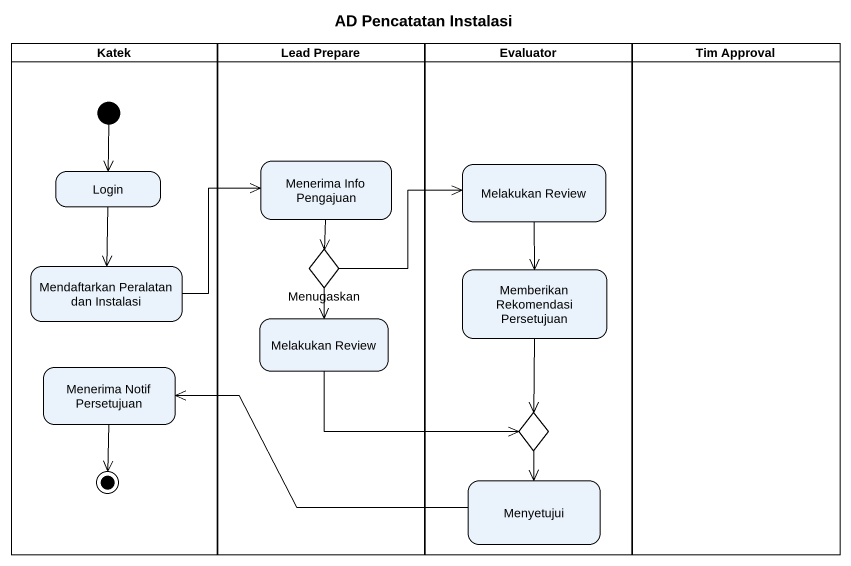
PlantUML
@startuml
title AD Pencatatan Instalasi
hide empty description
state Katek <<partition>> {
  state Login
  state "Mendaftarkan Peralatan dan Instalasi" as Mendaftarkan_Peralatan_dan
  state "Menerima Notif Persetujuan" as Menerima_Notif_Persetujuan
  [*] --> Login
  Menerima_Notif_Persetujuan --> [*]
}
state "Lead Prepare" as Lead_Prepare <<partition>> {
  state "Menerima Info Pengajuan" as Menerima_Info_Pengajuan
  state Menugaskan <<choice>>
  state "Melakukan Review" as Melakukan_Review_2
}
state Evaluator <<partition>> {
  state "Melakukan Review" as Melakukan_Review
  state "Memberikan Rekomendasi Persetujuan" as Memberikan_Rekomendasi
  state choice1 <<choice>>
  state Menyetujui
}
state "Tim Approval" as Tim_Approval <<partition>>
Login --> Mendaftarkan_Peralatan_dan
Menerima_Info_Pengajuan --> Menugaskan
Melakukan_Review --> Memberikan_Rekomendasi
Mendaftarkan_Peralatan_dan -right-> Menerima_Info_Pengajuan
Menugaskan -right-> Melakukan_Review
Menugaskan --> Melakukan_Review_2
Memberikan_Rekomendasi --> choice1
Melakukan_Review_2 -right-> choice1
choice1 --> Menyetujui
Menyetujui -left-> Menerima_Notif_Persetujuan
@enduml
